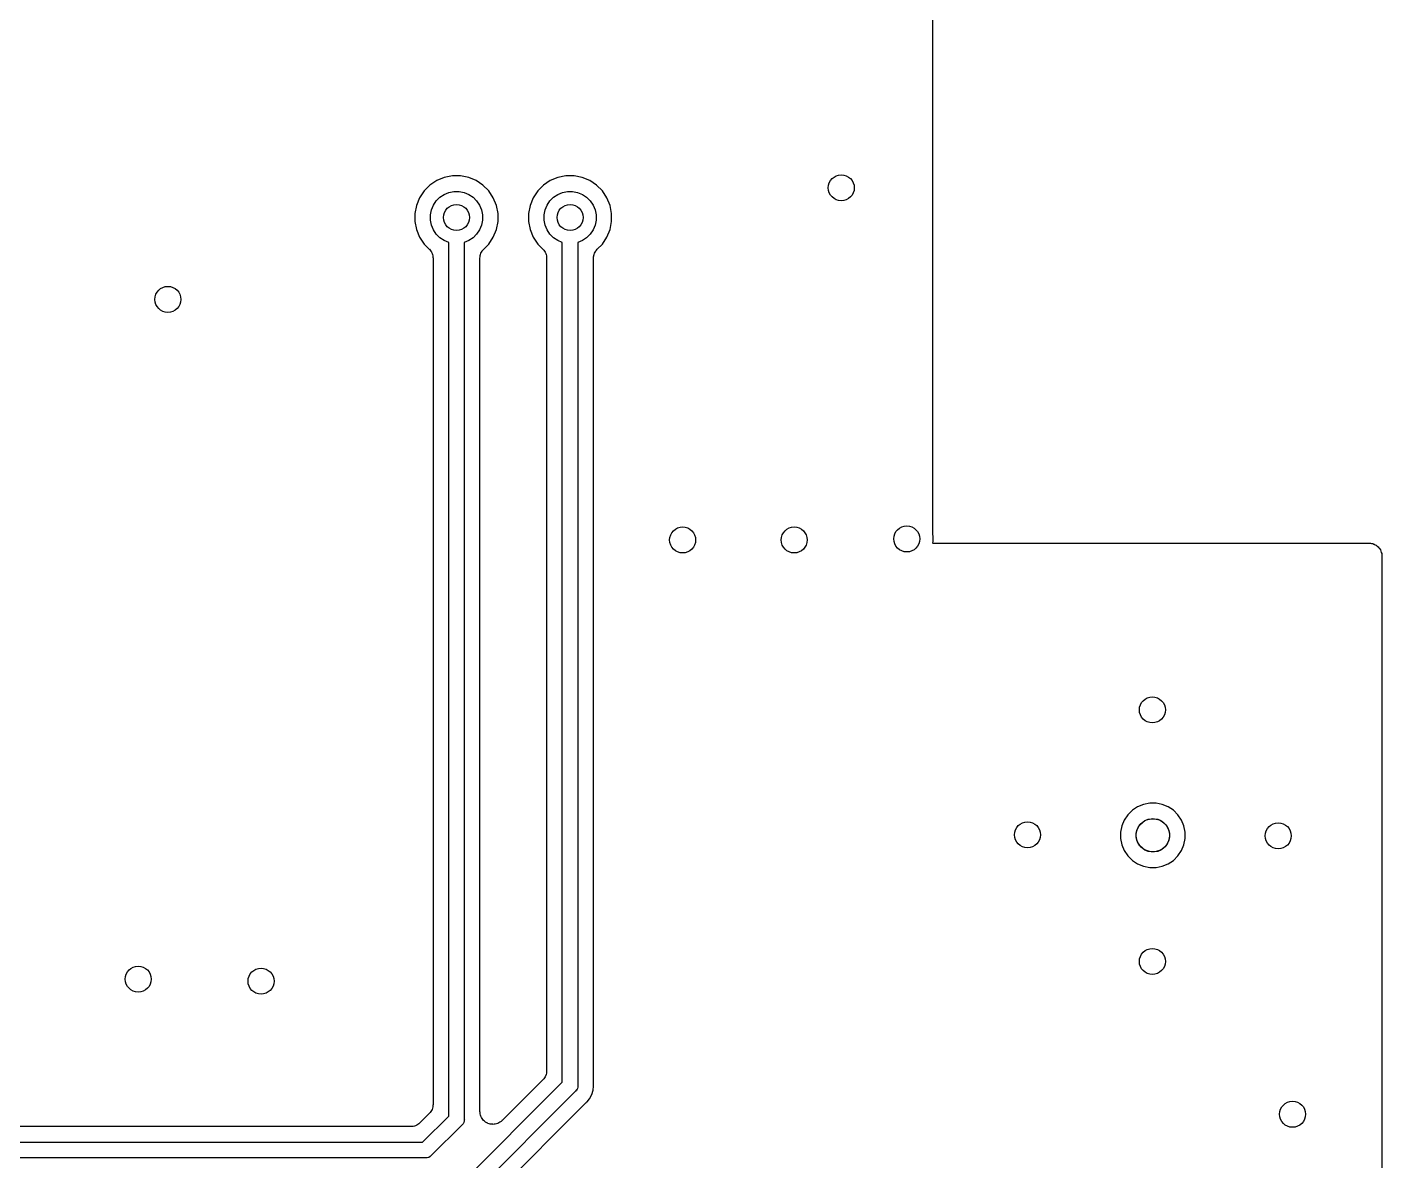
# Model space of a CAD drawing. Extents: x 98.9 to 141.5, y -118.8 to -76.2.
# Drawn here: x 128.25 to 141.49, y -108.01 to -96.93 of the extents above; entities that cross this region are included whole.
import ezdxf

# ---------------------------------------------------------------- set-up
doc = ezdxf.new("R2010")
doc.units = 0
doc.layers.add('BLACK', color=7, linetype='CONTINUOUS')

msp = doc.modelspace()

# ---------------------------------------------------------------- linework, layer by layer
at = {"layer": 'BLACK', "linetype": 'CONTINUOUS'}
for p, q in [((137.095, -91.7462), (137.095, -101.885)), ((132.186, -98.4743), (132.129, -98.5309)), ((132.252, -98.4299), (132.186, -98.4743)), ((132.326, -98.3992), (132.252, -98.4299)), ((132.405, -98.3836), (132.326, -98.3992)), ((132.485, -98.3836), (132.405, -98.3836)), ((132.564, -98.3992), (132.485, -98.3836)), ((132.638, -98.4299), (132.564, -98.3992)), ((132.704, -98.4743), (132.638, -98.4299)), ((132.761, -98.5309), (132.704, -98.4743)), ((133.296, -98.4743), (133.239, -98.5309)), ((133.362, -98.4299), (133.296, -98.4743)), ((133.436, -98.3992), (133.362, -98.4299)), ((133.515, -98.3836), (133.436, -98.3992)), ((133.595, -98.3836), (133.515, -98.3836)), ((133.674, -98.3992), (133.595, -98.3836)), ((133.748, -98.4299), (133.674, -98.3992)), ((133.814, -98.4743), (133.748, -98.4299)), ((133.871, -98.5309), (133.814, -98.4743)), ((132.085, -98.5975), (132.054, -98.6715)), ((132.129, -98.5309), (132.085, -98.5975)), ((132.22, -98.6697), (132.248, -98.6281)), ((132.248, -98.6281), (132.283, -98.5927)), ((132.283, -98.5927), (132.325, -98.5649)), ((132.325, -98.5649), (132.371, -98.5458)), ((132.371, -98.5458), (132.42, -98.536)), ((132.42, -98.536), (132.47, -98.536)), ((132.47, -98.536), (132.519, -98.5458)), ((132.519, -98.5458), (132.565, -98.5649)), ((132.565, -98.5649), (132.607, -98.5927)), ((132.607, -98.5927), (132.642, -98.6281)), ((132.642, -98.6281), (132.67, -98.6697)), ((132.805, -98.5975), (132.761, -98.5309)), ((132.836, -98.6715), (132.805, -98.5975)), ((133.195, -98.5975), (133.164, -98.6715)), ((133.239, -98.5309), (133.195, -98.5975)), ((133.33, -98.6697), (133.358, -98.6281)), ((133.358, -98.6281), (133.393, -98.5927)), ((133.393, -98.5927), (133.435, -98.5649)), ((133.435, -98.5649), (133.481, -98.5458)), ((133.481, -98.5458), (133.53, -98.536)), ((133.53, -98.536), (133.58, -98.536)), ((133.58, -98.536), (133.629, -98.5458)), ((133.629, -98.5458), (133.675, -98.5649)), ((133.675, -98.5649), (133.717, -98.5927)), ((133.717, -98.5927), (133.752, -98.6281)), ((133.752, -98.6281), (133.78, -98.6697)), ((133.915, -98.5975), (133.871, -98.5309)), ((133.946, -98.6715), (133.915, -98.5975)), ((132.054, -98.6715), (132.039, -98.75)), ((132.039, -98.75), (132.039, -98.83)), ((132.191, -98.765), (132.201, -98.7159)), ((132.201, -98.7159), (132.22, -98.6697)), ((132.67, -98.6697), (132.689, -98.7159)), ((132.689, -98.7159), (132.699, -98.765)), ((132.851, -98.75), (132.836, -98.6715)), ((132.851, -98.83), (132.851, -98.75)), ((133.164, -98.6715), (133.149, -98.75)), ((133.149, -98.75), (133.149, -98.83)), ((133.301, -98.765), (133.311, -98.7159)), ((133.311, -98.7159), (133.33, -98.6697)), ((133.78, -98.6697), (133.799, -98.7159)), ((133.799, -98.7159), (133.809, -98.765)), ((133.961, -98.75), (133.946, -98.6715)), ((133.961, -98.83), (133.961, -98.75)), ((132.039, -98.83), (132.054, -98.9085)), ((132.191, -98.815), (132.191, -98.765)), ((132.201, -98.8641), (132.191, -98.815)), ((132.22, -98.9103), (132.201, -98.8641)), ((132.689, -98.8641), (132.67, -98.9103)), ((132.699, -98.815), (132.689, -98.8641)), ((132.699, -98.765), (132.699, -98.815)), ((132.836, -98.9085), (132.851, -98.83)), ((133.149, -98.83), (133.164, -98.9085)), ((133.301, -98.815), (133.301, -98.765)), ((133.311, -98.8641), (133.301, -98.815)), ((133.33, -98.9103), (133.311, -98.8641)), ((133.799, -98.8641), (133.78, -98.9103)), ((133.809, -98.815), (133.799, -98.8641)), ((133.809, -98.765), (133.809, -98.815)), ((133.946, -98.9085), (133.961, -98.83)), ((132.054, -98.9085), (132.085, -98.9825)), ((132.085, -98.9825), (132.129, -99.0491)), ((132.248, -98.9519), (132.22, -98.9103)), ((132.283, -98.9873), (132.248, -98.9519)), ((132.325, -99.0151), (132.283, -98.9873)), ((132.369, -99.0334), (132.325, -99.0151)), ((132.565, -99.0151), (132.521, -99.0334)), ((132.607, -98.9873), (132.565, -99.0151)), ((132.642, -98.9519), (132.607, -98.9873)), ((132.67, -98.9103), (132.642, -98.9519)), ((132.761, -99.0491), (132.805, -98.9825)), ((132.805, -98.9825), (132.836, -98.9085)), ((133.164, -98.9085), (133.195, -98.9825)), ((133.195, -98.9825), (133.239, -99.0491)), ((133.358, -98.9519), (133.33, -98.9103)), ((133.393, -98.9873), (133.358, -98.9519)), ((133.435, -99.0151), (133.393, -98.9873)), ((133.479, -99.0334), (133.435, -99.0151)), ((133.675, -99.0151), (133.631, -99.0334)), ((133.717, -98.9873), (133.675, -99.0151)), ((133.752, -98.9519), (133.717, -98.9873)), ((133.78, -98.9103), (133.752, -98.9519)), ((133.871, -99.0491), (133.915, -98.9825)), ((133.915, -98.9825), (133.946, -98.9085)), ((132.129, -99.0491), (132.179, -99.0989)), ((132.179, -99.0989), (132.179, -99.0992)), ((132.179, -99.0992), (132.18, -99.0993)), ((132.18, -99.0993), (132.18, -99.0993)), ((132.18, -99.0993), (132.18, -99.1002)), ((132.18, -99.1002), (132.188, -99.1094)), ((132.188, -99.1094), (132.195, -99.1185)), ((132.195, -99.1185), (132.195, -99.1191)), ((132.195, -99.1191), (132.196, -99.1196)), ((132.196, -99.1196), (132.201, -99.13)), ((132.201, -99.13), (132.207, -99.1403)), ((132.207, -99.1403), (132.207, -99.141)), ((132.207, -99.141), (132.207, -99.1416)), ((132.207, -99.1416), (132.211, -99.1529)), ((132.211, -99.1529), (132.214, -99.1641)), ((132.369, -105.804), (132.369, -99.0334)), ((132.521, -99.0334), (132.521, -107.596)), ((132.676, -99.1623), (132.68, -99.1511)), ((132.68, -99.1511), (132.683, -99.1399)), ((132.683, -99.1399), (132.684, -99.1394)), ((132.684, -99.1387), (132.69, -99.1284)), ((132.684, -99.1394), (132.684, -99.1387)), ((132.69, -99.1284), (132.695, -99.1181)), ((132.695, -99.1176), (132.696, -99.117)), ((132.695, -99.1181), (132.695, -99.1176)), ((132.696, -99.117), (132.703, -99.108)), ((132.703, -99.108), (132.711, -99.0989)), ((132.711, -99.0989), (132.761, -99.0491)), ((133.239, -99.0491), (133.289, -99.0989)), ((133.289, -99.0989), (133.289, -99.0992)), ((133.289, -99.0992), (133.29, -99.0993)), ((133.29, -99.0993), (133.29, -99.0993)), ((133.29, -99.0993), (133.29, -99.1002)), ((133.29, -99.1002), (133.298, -99.1094)), ((133.298, -99.1094), (133.305, -99.1185)), ((133.305, -99.1185), (133.305, -99.1191)), ((133.305, -99.1191), (133.306, -99.1196)), ((133.306, -99.1196), (133.311, -99.13)), ((133.311, -99.13), (133.317, -99.1403)), ((133.317, -99.1403), (133.317, -99.141)), ((133.317, -99.141), (133.317, -99.1416)), ((133.317, -99.1416), (133.321, -99.1528)), ((133.321, -99.1528), (133.324, -99.1641)), ((133.479, -107.238), (133.479, -99.0334)), ((133.631, -99.0334), (133.631, -107.266)), ((133.786, -99.1623), (133.79, -99.1511)), ((133.79, -99.1511), (133.793, -99.1399)), ((133.793, -99.1399), (133.794, -99.1394)), ((133.794, -99.1387), (133.8, -99.1284)), ((133.794, -99.1394), (133.794, -99.1387)), ((133.8, -99.1284), (133.805, -99.1181)), ((133.805, -99.1176), (133.806, -99.117)), ((133.805, -99.1181), (133.805, -99.1176)), ((133.806, -99.117), (133.813, -99.108)), ((133.813, -99.108), (133.821, -99.0989)), ((133.821, -99.0989), (133.871, -99.0491)), ((132.214, -99.1641), (132.214, -99.1647)), ((132.214, -99.1647), (132.214, -99.1654)), ((132.214, -99.1654), (132.215, -99.1771)), ((132.215, -99.1771), (132.216, -99.1887)), ((132.216, -99.1887), (132.216, -105.817)), ((132.674, -99.187), (132.675, -99.1753)), ((132.674, -99.1883), (132.674, -99.187)), ((132.674, -99.1887), (132.674, -99.1883)), ((132.674, -99.1883), (132.674, -99.1883)), ((132.674, -99.1883), (132.674, -99.1883)), ((132.674, -107.522), (132.674, -99.1887)), ((132.675, -99.1753), (132.676, -99.1636)), ((132.676, -99.163), (132.676, -99.1623)), ((132.676, -99.1636), (132.676, -99.163)), ((133.324, -99.1641), (133.324, -99.1647)), ((133.324, -99.1647), (133.324, -99.1654)), ((133.324, -99.1654), (133.325, -99.177)), ((133.325, -99.177), (133.326, -99.1887)), ((133.326, -99.1887), (133.326, -107.123)), ((133.784, -99.187), (133.785, -99.1753)), ((133.784, -99.1883), (133.784, -99.187)), ((133.784, -99.1887), (133.784, -99.1883)), ((133.784, -99.1883), (133.784, -99.1883)), ((133.784, -99.1883), (133.784, -99.1883)), ((133.784, -107.253), (133.784, -99.1887)), ((133.785, -99.1753), (133.786, -99.1636)), ((133.786, -99.163), (133.786, -99.1623)), ((133.786, -99.1636), (133.786, -99.163)), ((137.095, -101.885), (137.099, -101.905)), ((137.099, -101.905), (137.099, -101.955)), ((137.099, -101.955), (137.096, -101.969)), ((137.096, -101.969), (137.101, -101.97)), ((137.101, -101.97), (141.361, -101.97)), ((141.361, -101.97), (141.362, -101.97)), ((141.362, -101.97), (141.362, -101.97)), ((141.362, -101.97), (141.362, -101.97)), ((141.362, -101.97), (141.363, -101.97)), ((141.363, -101.97), (141.375, -101.971)), ((141.375, -101.971), (141.387, -101.973)), ((141.387, -101.973), (141.387, -101.973)), ((141.387, -101.973), (141.388, -101.973)), ((141.388, -101.973), (141.399, -101.976)), ((141.399, -101.976), (141.41, -101.98)), ((141.41, -101.98), (141.411, -101.98)), ((141.411, -101.98), (141.411, -101.98)), ((141.411, -101.98), (141.422, -101.986)), ((141.422, -101.986), (141.432, -101.992)), ((141.432, -101.992), (141.433, -101.992)), ((141.433, -101.992), (141.433, -101.992)), ((141.433, -101.992), (141.442, -102)), ((141.442, -102), (141.451, -102.008)), ((141.451, -102.008), (141.452, -102.008)), ((141.452, -102.008), (141.452, -102.008)), ((141.452, -102.008), (141.459, -102.017)), ((141.459, -102.017), (141.467, -102.027)), ((141.467, -102.027), (141.467, -102.027)), ((141.467, -102.027), (141.468, -102.027)), ((141.468, -102.027), (141.473, -102.038)), ((141.473, -102.038), (141.479, -102.049)), ((141.479, -102.049), (141.479, -102.049)), ((141.479, -102.049), (141.479, -102.049)), ((141.479, -102.049), (141.482, -102.061)), ((141.482, -102.061), (141.486, -102.072)), ((141.486, -102.072), (141.486, -102.073)), ((141.486, -102.073), (141.486, -102.073)), ((141.486, -102.073), (141.487, -102.085)), ((141.487, -102.085), (141.488, -102.097)), ((141.488, -102.097), (141.488, -115.926)), ((139.05, -104.581), (139.006, -104.625)), ((139.101, -104.546), (139.05, -104.581)), ((139.159, -104.523), (139.101, -104.546)), ((139.219, -104.51), (139.159, -104.523)), ((139.281, -104.51), (139.219, -104.51)), ((139.342, -104.523), (139.281, -104.51)), ((139.4, -104.546), (139.342, -104.523)), ((139.451, -104.581), (139.4, -104.546)), ((139.495, -104.625), (139.451, -104.581)), ((138.971, -104.676), (138.948, -104.734)), ((139.006, -104.625), (138.971, -104.676)), ((139.124, -104.722), (139.147, -104.699)), ((139.147, -104.699), (139.173, -104.681)), ((139.173, -104.681), (139.203, -104.669)), ((139.203, -104.669), (139.234, -104.663)), ((139.234, -104.663), (139.266, -104.663)), ((139.266, -104.663), (139.298, -104.669)), ((139.298, -104.669), (139.327, -104.681)), ((139.327, -104.681), (139.354, -104.699)), ((139.354, -104.699), (139.377, -104.722)), ((139.529, -104.676), (139.495, -104.625)), ((139.553, -104.734), (139.529, -104.676)), ((138.948, -104.734), (138.935, -104.794)), ((138.935, -104.794), (138.935, -104.856)), ((139.088, -104.809), (139.094, -104.778)), ((139.088, -104.841), (139.088, -104.809)), ((139.094, -104.873), (139.088, -104.841)), ((139.094, -104.778), (139.106, -104.748)), ((139.106, -104.748), (139.124, -104.722)), ((139.377, -104.722), (139.394, -104.748)), ((139.394, -104.748), (139.407, -104.778)), ((139.407, -104.778), (139.413, -104.809)), ((139.413, -104.841), (139.407, -104.873)), ((139.413, -104.809), (139.413, -104.841)), ((139.565, -104.794), (139.553, -104.734)), ((139.565, -104.856), (139.565, -104.794)), ((138.935, -104.856), (138.948, -104.917)), ((138.948, -104.917), (138.971, -104.975)), ((138.971, -104.975), (139.006, -105.026)), ((139.106, -104.902), (139.094, -104.873)), ((139.124, -104.929), (139.106, -104.902)), ((139.147, -104.952), (139.124, -104.929)), ((139.173, -104.969), (139.147, -104.952)), ((139.203, -104.982), (139.173, -104.969)), ((139.234, -104.988), (139.203, -104.982)), ((139.298, -104.982), (139.266, -104.988)), ((139.327, -104.969), (139.298, -104.982)), ((139.354, -104.952), (139.327, -104.969)), ((139.377, -104.929), (139.354, -104.952)), ((139.394, -104.902), (139.377, -104.929)), ((139.407, -104.873), (139.394, -104.902)), ((139.495, -105.026), (139.529, -104.975)), ((139.529, -104.975), (139.553, -104.917)), ((139.553, -104.917), (139.565, -104.856)), ((139.006, -105.026), (139.05, -105.07)), ((139.05, -105.07), (139.101, -105.104)), ((139.101, -105.104), (139.159, -105.128)), ((139.266, -104.988), (139.234, -104.988)), ((139.342, -105.128), (139.4, -105.104)), ((139.4, -105.104), (139.451, -105.07)), ((139.451, -105.07), (139.495, -105.026)), ((139.159, -105.128), (139.219, -105.14)), ((139.219, -105.14), (139.281, -105.14)), ((139.281, -105.14), (139.342, -105.128)), ((132.216, -105.817), (132.216, -105.817)), ((132.216, -105.817), (132.216, -107.453)), ((132.369, -107.568), (132.369, -105.804)), ((132.369, -105.804), (132.369, -105.804)), ((133.289, -107.213), (132.89, -107.611)), ((133.297, -107.203), (133.289, -107.213)), ((133.304, -107.194), (133.297, -107.203)), ((133.305, -107.194), (133.304, -107.194)), ((133.31, -107.183), (133.305, -107.193)), ((133.305, -107.193), (133.305, -107.194)), ((133.316, -107.173), (133.31, -107.183)), ((133.317, -107.172), (133.316, -107.172)), ((133.316, -107.172), (133.316, -107.173)), ((133.32, -107.16), (133.317, -107.172)), ((133.324, -107.149), (133.32, -107.16)), ((133.325, -107.136), (133.324, -107.148)), ((133.324, -107.148), (133.324, -107.148)), ((133.324, -107.148), (133.324, -107.149)), ((133.326, -107.124), (133.325, -107.136)), ((133.326, -107.123), (133.326, -107.123)), ((133.326, -107.123), (133.326, -107.123)), ((133.326, -107.123), (133.326, -107.123)), ((133.326, -107.123), (133.326, -107.124)), ((132.473, -108.244), (133.479, -107.238)), ((133.606, -107.327), (132.562, -108.371)), ((133.609, -107.324), (133.606, -107.327)), ((133.616, -107.315), (133.609, -107.324)), ((133.619, -107.313), (133.616, -107.315)), ((133.623, -107.304), (133.619, -107.313)), ((133.626, -107.299), (133.623, -107.304)), ((133.63, -107.285), (133.626, -107.299)), ((133.631, -107.274), (133.63, -107.285)), ((133.631, -107.266), (133.632, -107.27)), ((133.632, -107.27), (133.631, -107.274)), ((133.631, -107.274), (133.631, -107.274)), ((133.746, -107.398), (133.767, -107.358)), ((133.767, -107.358), (133.78, -107.315)), ((133.78, -107.315), (133.784, -107.275)), ((133.784, -107.258), (133.784, -107.253)), ((133.784, -107.263), (133.784, -107.258)), ((133.784, -107.265), (133.784, -107.263)), ((133.785, -107.27), (133.784, -107.265)), ((133.784, -107.275), (133.785, -107.27)), ((133.784, -107.275), (133.784, -107.275)), ((132.21, -107.49), (132.207, -107.502)), ((132.214, -107.479), (132.21, -107.49)), ((132.215, -107.466), (132.214, -107.478)), ((132.214, -107.478), (132.214, -107.478)), ((132.214, -107.478), (132.214, -107.479)), ((132.216, -107.454), (132.215, -107.466)), ((132.216, -107.453), (132.216, -107.453)), ((132.216, -107.453), (132.216, -107.453)), ((132.216, -107.453), (132.216, -107.453)), ((132.216, -107.453), (132.216, -107.454)), ((132.851, -108.298), (133.704, -107.444)), ((133.704, -107.444), (133.706, -107.443)), ((133.706, -107.443), (133.71, -107.439)), ((133.71, -107.439), (133.714, -107.436)), ((133.714, -107.436), (133.717, -107.432)), ((133.717, -107.432), (133.721, -107.429)), ((133.721, -107.428), (133.746, -107.398)), ((133.721, -107.429), (133.721, -107.428)), ((132.179, -107.543), (132.088, -107.634)), ((132.113, -107.824), (132.369, -107.568)), ((132.187, -107.533), (132.179, -107.543)), ((132.194, -107.524), (132.187, -107.533)), ((132.195, -107.524), (132.194, -107.524)), ((132.2, -107.513), (132.195, -107.523)), ((132.195, -107.523), (132.195, -107.524)), ((132.206, -107.503), (132.2, -107.513)), ((132.207, -107.502), (132.206, -107.502)), ((132.206, -107.502), (132.206, -107.503)), ((132.516, -107.629), (132.509, -107.643)), ((132.52, -107.615), (132.516, -107.629)), ((132.521, -107.604), (132.52, -107.615)), ((132.521, -107.596), (132.522, -107.6)), ((132.522, -107.6), (132.521, -107.604)), ((132.521, -107.604), (132.521, -107.604)), ((132.675, -107.534), (132.674, -107.522)), ((132.676, -107.546), (132.675, -107.534)), ((132.68, -107.558), (132.676, -107.546)), ((132.676, -107.546), (132.676, -107.546)), ((132.676, -107.546), (132.676, -107.546)), ((132.683, -107.569), (132.68, -107.558)), ((132.683, -107.57), (132.683, -107.569)), ((132.689, -107.581), (132.683, -107.57)), ((132.683, -107.57), (132.683, -107.57)), ((132.695, -107.591), (132.689, -107.581)), ((132.695, -107.592), (132.695, -107.591)), ((132.702, -107.601), (132.695, -107.592)), ((132.695, -107.592), (132.695, -107.592)), ((132.71, -107.611), (132.702, -107.601)), ((132.72, -107.619), (132.71, -107.611)), ((132.71, -107.611), (132.71, -107.611)), ((132.71, -107.611), (132.71, -107.611)), ((132.729, -107.627), (132.72, -107.619)), ((132.73, -107.627), (132.729, -107.627)), ((132.729, -107.627), (132.729, -107.627)), ((132.74, -107.633), (132.73, -107.627)), ((132.751, -107.638), (132.74, -107.633)), ((132.87, -107.628), (132.859, -107.634)), ((132.88, -107.62), (132.87, -107.628)), ((132.87, -107.628), (132.87, -107.628)), ((132.87, -107.628), (132.87, -107.628)), ((132.889, -107.613), (132.88, -107.62)), ((132.89, -107.611), (132.889, -107.612)), ((132.889, -107.612), (132.889, -107.612)), ((132.889, -107.612), (132.889, -107.612)), ((132.889, -107.612), (132.889, -107.613)), ((131.998, -107.671), (123.052, -107.671)), ((132.009, -107.67), (131.998, -107.671)), ((132.021, -107.669), (132.009, -107.67)), ((132.022, -107.669), (132.021, -107.669)), ((132.034, -107.666), (132.022, -107.669)), ((132.022, -107.669), (132.022, -107.669)), ((132.045, -107.662), (132.034, -107.666)), ((132.046, -107.662), (132.045, -107.662)), ((132.045, -107.662), (132.045, -107.662)), ((132.056, -107.656), (132.046, -107.662)), ((132.067, -107.651), (132.056, -107.656)), ((132.068, -107.65), (132.067, -107.65)), ((132.067, -107.65), (132.067, -107.651)), ((132.077, -107.643), (132.068, -107.65)), ((132.086, -107.635), (132.077, -107.643)), ((132.087, -107.635), (132.086, -107.635)), ((132.088, -107.634), (132.087, -107.635)), ((132.087, -107.635), (132.087, -107.635)), ((132.087, -107.635), (132.087, -107.635)), ((132.496, -107.657), (132.202, -107.951)), ((132.499, -107.654), (132.496, -107.657)), ((132.509, -107.643), (132.499, -107.654)), ((132.751, -107.639), (132.751, -107.638)), ((132.751, -107.638), (132.751, -107.638)), ((132.763, -107.642), (132.751, -107.639)), ((132.775, -107.646), (132.763, -107.642)), ((132.787, -107.647), (132.775, -107.646)), ((132.775, -107.646), (132.775, -107.646)), ((132.775, -107.646), (132.775, -107.646)), ((132.799, -107.648), (132.787, -107.647)), ((132.8, -107.649), (132.799, -107.648)), ((132.799, -107.648), (132.799, -107.648)), ((132.812, -107.647), (132.8, -107.649)), ((132.824, -107.646), (132.812, -107.647)), ((132.836, -107.643), (132.824, -107.646)), ((132.824, -107.646), (132.824, -107.646)), ((132.824, -107.646), (132.824, -107.646)), ((132.848, -107.639), (132.836, -107.643)), ((132.859, -107.634), (132.848, -107.639)), ((132.848, -107.639), (132.848, -107.639)), ((132.848, -107.639), (132.848, -107.639)), ((123.039, -107.824), (132.113, -107.824)), ((132.141, -107.976), (123.067, -107.976)), ((132.145, -107.977), (132.141, -107.976)), ((132.149, -107.976), (132.145, -107.977)), ((132.16, -107.975), (132.149, -107.976)), ((132.149, -107.976), (132.149, -107.976)), ((132.174, -107.971), (132.16, -107.975)), ((132.188, -107.964), (132.174, -107.971)), ((132.199, -107.954), (132.188, -107.964)), ((132.202, -107.951), (132.199, -107.954))]:
    msp.add_line(p, q, dxfattribs=at)
at = {"layer": 'BLACK'}
for centre, radius in [((136.205, -98.5), 0.127), ((132.445, -98.79), 0.127), ((133.555, -98.79), 0.127), ((129.625, -99.59), 0.127), ((136.845, -101.93), 0.127), ((134.655, -101.94), 0.127), ((135.745, -101.94), 0.127), ((139.245, -103.6), 0.127), ((138.025, -104.82), 0.127), ((139.25, -104.825), 0.1625), ((140.475, -104.83), 0.127), ((139.245, -106.057), 0.127), ((129.335, -106.23), 0.127), ((130.535, -106.25), 0.127), ((140.615, -107.55), 0.127)]:
    msp.add_circle(centre, radius, dxfattribs=at)

doc.saveas('drawing.dxf')
